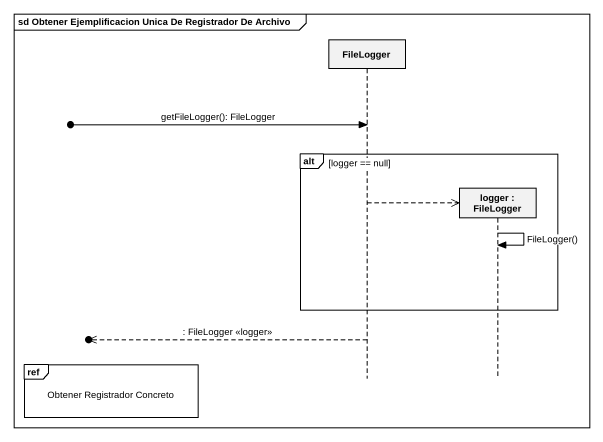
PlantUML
@startuml
mainframe sd Obtener Ejemplificacion Unica De Registrador De Archivo
hide footbox
participant FileLogger
participant "logger : FileLogger" as logger

[o-> FileLogger : getFileLogger(): FileLogger
alt logger == null
  FileLogger -->> logger **
  logger -> logger : FileLogger()
end
[o<<-- FileLogger : : FileLogger <<logger>>
ref over FileLogger : Obtener Registrador Concreto
@enduml
